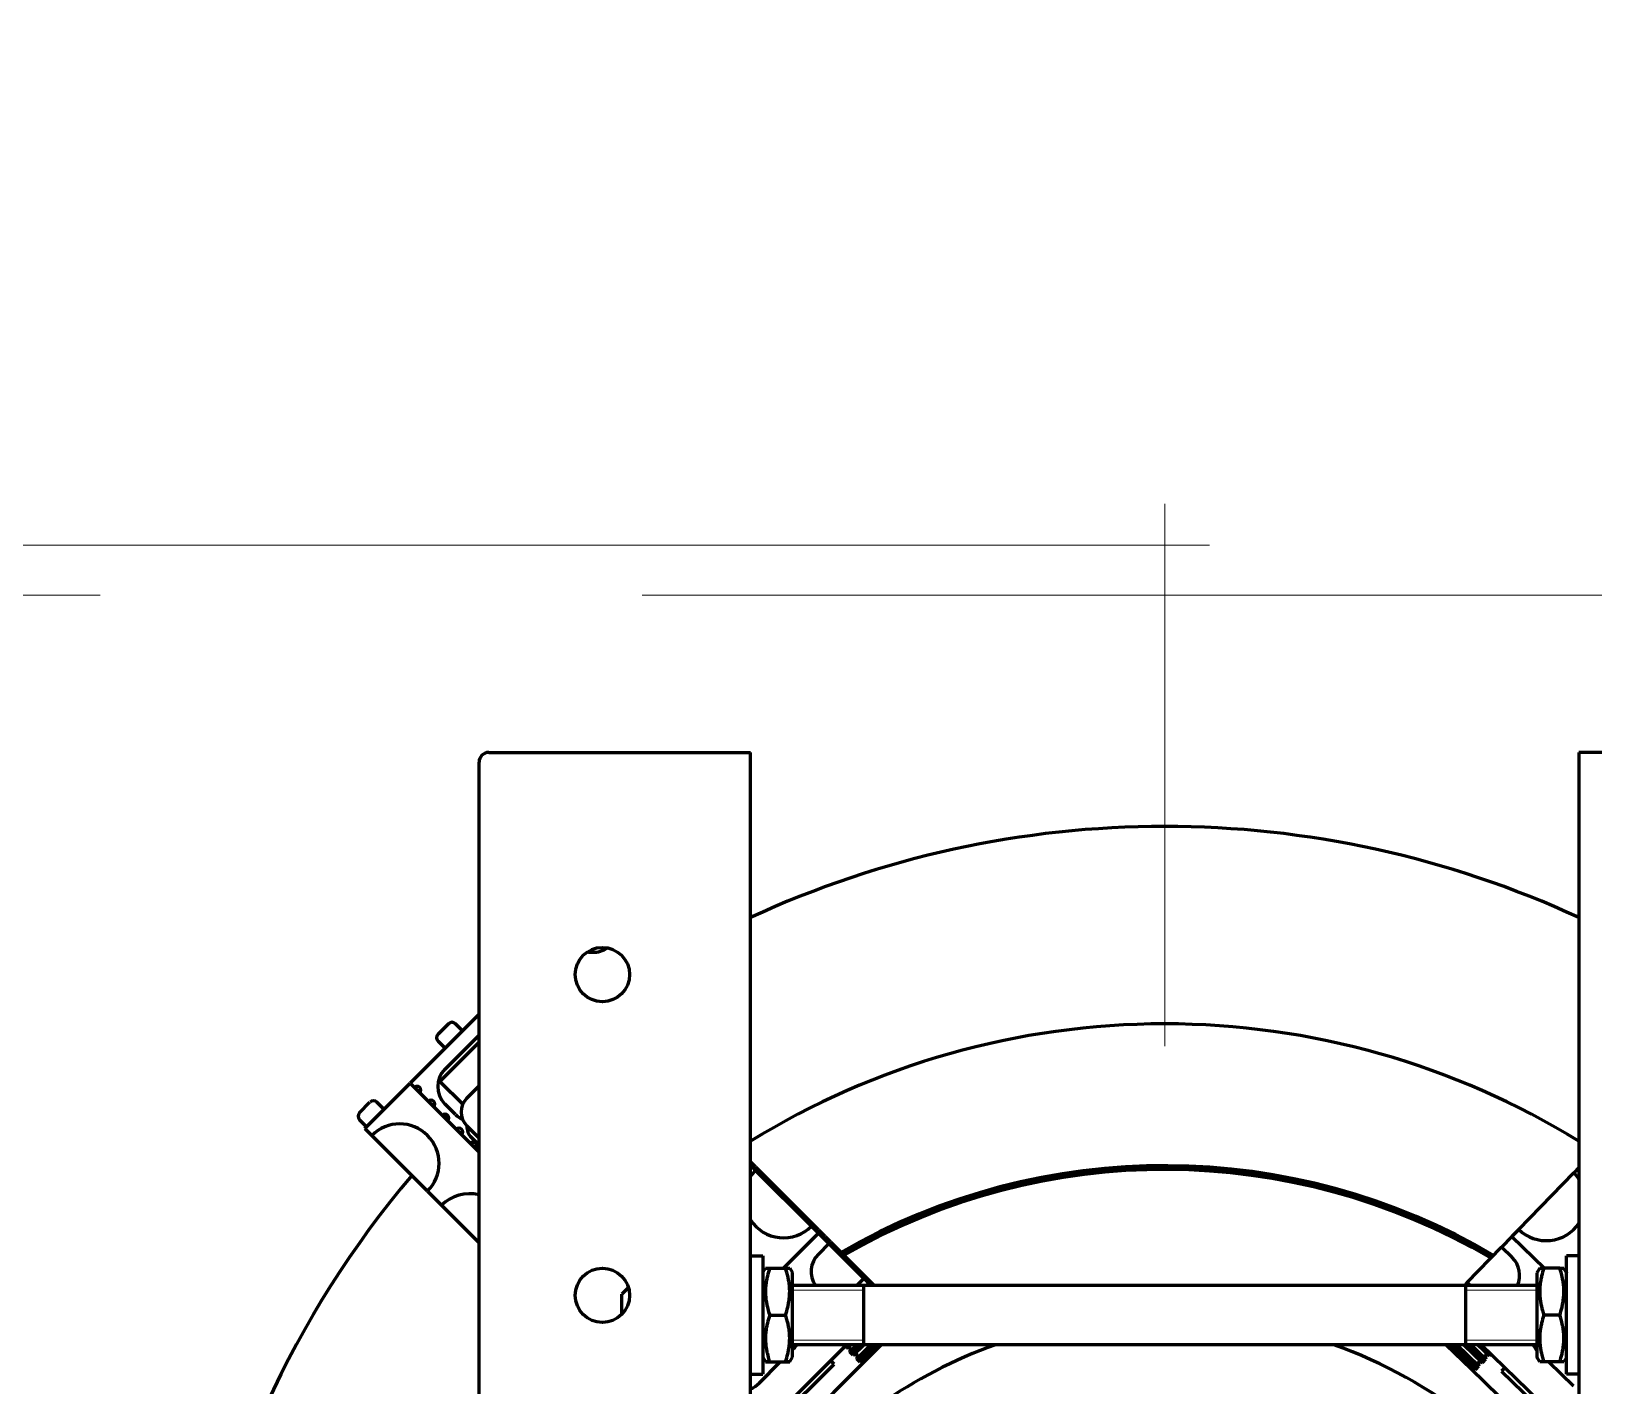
# Model space of a CAD drawing. Header units: millimetres. Extents: x 0 to 1680, y 0 to 594.
# Drawn here: x 114.02 to 119.78, y 515.06 to 520.05 of the extents above; entities that cross this region are included whole.
import ezdxf

# ---------------------------------------------------------------- set-up
doc = ezdxf.new("R2010")
doc.units = ezdxf.units.MM
for name, pattern in [('K5LT32792', [0]), ('K5LT32794', [0]), ('K5LT_AXLED', [13.35, 8.85, -1.5, 1.5, -1.5]), ('K5LT_DASHED', [6, 4, -2])]:
    doc.linetypes.add(name, pattern=pattern)
doc.layers.add('Системный слой', color=7, linetype='Continuous')

# ---------------------------------------------------------------- blocks, each defined once
blk = doc.blocks.new('U12')
at = {"layer": 'Системный слой', "color": 7, "linetype": 'K5LT_DASHED', "lineweight": 13}
blk.add_line((110.27, 517.9727), (124.9611, 517.9727), dxfattribs=at)
blk = doc.blocks.new('U119')
at = {"layer": 'Системный слой', "color": 30, "linetype": 'K5LT_AXLED', "lineweight": 13, "true_color": 0xff8000}
blk.add_line((109.5124, 518.1573), (124.2035, 518.1573), dxfattribs=at)
blk = doc.blocks.new('U153')
at = {"layer": 'Системный слой', "color": 5, "linetype": 'K5LT32792', "lineweight": 60, "true_color": 0x0000ff}
for p, q in [((115.6681, 490.6291), (115.6681, 517.3563)), ((115.7045, 517.3927), (116.5599, 517.3927)), ((116.5599, 517.3927), (116.6691, 517.3927)), ((116.6691, 490.5927), (116.6691, 517.3927)), ((119.7248, 517.3927), (119.7248, 490.5927)), ((119.834, 517.3927), (119.7248, 517.3927)), ((115.6681, 516.4276), (115.4138, 516.1733)), ((115.5553, 516.3921), (115.5167, 516.3535)), ((115.6068, 516.3664), (115.5811, 516.3921)), ((115.5811, 516.3921), (115.6068, 516.3664)), ((115.5167, 516.3278), (115.5425, 516.302)), ((115.6681, 516.3246), (115.5232, 516.1798)), ((115.5425, 516.2248), (115.6681, 516.3504)), ((115.2465, 516.006), (115.4138, 516.1733)), ((115.4138, 516.1733), (115.6681, 515.9191)), ((115.5232, 516.1798), (115.6078, 516.0951)), ((115.6234, 516.1182), (115.6681, 516.1629)), ((115.2272, 516.0639), (115.2658, 516.1025)), ((115.3173, 516.0768), (115.2915, 516.1025)), ((115.2915, 516.1025), (115.3173, 516.0768)), ((115.5811, 516.0575), (115.5425, 516.0961)), ((115.2272, 516.0382), (115.2529, 516.0125)), ((115.2465, 516.006), (115.2722, 515.9803)), ((115.4781, 515.7744), (115.2722, 515.9803)), ((115.6234, 516.0152), (115.6681, 515.9705)), ((115.6681, 515.9448), (115.6393, 515.9736)), ((116.6691, 515.8833), (116.675, 515.8773)), ((116.6691, 515.8714), (116.675, 515.8773)), ((116.6691, 515.8704), (116.6879, 515.8516)), ((116.6879, 515.8645), (116.675, 515.8773)), ((116.6879, 515.8645), (116.6814, 515.858)), ((116.6879, 515.8645), (116.6943, 515.858)), ((116.6943, 515.858), (116.6879, 515.8516)), ((116.6879, 515.8516), (116.8938, 515.6457)), ((116.6943, 515.858), (116.9002, 515.6521)), ((119.7248, 515.8624), (119.7055, 515.8425)), ((119.5027, 515.6335), (119.7055, 515.8425)), ((115.4781, 515.7744), (115.5296, 515.7229)), ((115.6681, 515.5845), (115.5296, 515.7229)), ((116.7905, 515.4909), (116.9195, 515.6199)), ((116.8938, 515.6457), (116.9002, 515.6521)), ((116.8938, 515.6457), (116.9195, 515.6199)), ((116.9002, 515.6521), (116.9066, 515.6457)), ((116.9002, 515.6392), (116.9066, 515.6457)), ((116.9195, 515.6328), (116.9066, 515.6457)), ((116.9195, 515.6328), (116.9131, 515.6264)), ((116.9195, 515.6328), (116.9259, 515.6264)), ((116.9195, 515.6199), (116.9259, 515.6264)), ((116.9195, 515.6199), (116.9581, 515.5813)), ((116.9259, 515.6264), (116.9324, 515.6199)), ((116.9259, 515.6135), (116.9324, 515.6199)), ((116.9452, 515.6071), (116.9324, 515.6199)), ((119.5027, 515.6335), (119.4774, 515.6073)), ((116.9581, 515.5813), (116.9195, 515.5427)), ((116.9452, 515.6071), (116.9388, 515.6006)), ((116.9452, 515.6071), (116.9517, 515.6006)), ((116.9452, 515.5942), (116.9517, 515.6006)), ((116.9517, 515.6006), (116.9581, 515.5942)), ((116.9517, 515.5878), (116.9581, 515.5942)), ((116.9645, 515.5878), (116.9581, 515.5942)), ((116.9645, 515.5878), (116.9581, 515.5813)), ((116.9581, 515.5813), (117.0868, 515.4526)), ((116.9645, 515.5878), (117.1252, 515.4271)), ((119.3126, 515.4375), (119.4393, 515.5681)), ((119.4774, 515.6073), (119.4393, 515.5681)), ((119.4785, 515.5301), (119.4393, 515.5681)), ((119.4774, 515.6073), (119.5975, 515.4908)), ((116.6691, 515.5363), (116.7146, 515.5363)), ((116.7146, 515.5363), (116.7146, 515.0995)), ((119.6793, 515.0995), (119.6793, 515.5363)), ((119.7248, 515.5363), (119.6793, 515.5363)), ((116.7146, 515.4735), (116.7245, 515.4908)), ((116.7207, 515.4841), (116.7146, 515.4903)), ((116.7245, 515.4908), (116.74, 515.4909)), ((116.74, 515.4909), (116.7983, 515.4909)), ((116.7983, 515.4909), (116.8138, 515.4908)), ((116.8138, 515.4908), (116.8238, 515.4735)), ((116.8238, 515.318), (116.8238, 515.4735)), ((117.0613, 515.4271), (117.0868, 515.4526)), ((117.0868, 515.4526), (117.1123, 515.4271)), ((119.5801, 515.4908), (119.5701, 515.4735)), ((119.5701, 515.4735), (119.5701, 515.3179)), ((119.5801, 515.4908), (119.5956, 515.4908)), ((119.6539, 515.4908), (119.5956, 515.4908)), ((119.6539, 515.4908), (119.6694, 515.4908)), ((119.6793, 515.4735), (119.6694, 515.4908)), ((119.6793, 515.4757), (119.6785, 515.4749)), ((116.219, 515.4193), (116.1949, 515.3953)), ((116.1949, 515.3211), (116.1949, 515.3953)), ((119.5701, 515.4271), (116.8238, 515.4271)), ((117.0867, 515.2087), (117.0867, 515.4271)), ((119.3126, 515.4375), (119.3025, 515.4271)), ((119.3071, 515.2087), (119.3071, 515.4271)), ((119.3126, 515.4375), (119.3233, 515.4271)), ((116.74, 515.3181), (116.7983, 515.3181)), ((116.8238, 515.1623), (116.8238, 515.318)), ((119.5701, 515.3179), (119.5701, 515.1623)), ((119.6539, 515.3179), (119.5956, 515.3179)), ((116.6691, 514.8547), (117.0231, 515.2087)), ((116.7146, 515.1623), (116.7245, 515.145)), ((116.8138, 515.145), (116.8238, 515.1623)), ((119.5701, 515.2087), (116.8238, 515.2087)), ((116.8238, 515.1896), (116.8294, 515.1953)), ((117.0225, 515.1953), (117.016, 515.2017)), ((117.0225, 515.1953), (117.0359, 515.2087)), ((117.04, 515.2), (117.0225, 515.1953)), ((117.0617, 515.2087), (117.0353, 515.1824)), ((117.0353, 515.1824), (117.04, 515.2)), ((117.0482, 515.1695), (117.0353, 515.1824)), ((117.0418, 515.1759), (117.0745, 515.2087)), ((117.0482, 515.1695), (117.0874, 515.2087)), ((117.0658, 515.1742), (117.0482, 515.1695)), ((117.1131, 515.2087), (117.0611, 515.1566)), ((117.0611, 515.1566), (117.0658, 515.1742)), ((117.0675, 515.1502), (117.126, 515.2087)), ((117.0739, 515.1438), (117.1389, 515.2087)), ((117.0915, 515.1485), (117.1517, 515.2087)), ((119.2348, 515.2087), (119.3256, 515.1207)), ((119.2479, 515.2087), (119.3432, 515.1162)), ((119.2609, 515.2087), (119.3496, 515.1227)), ((119.3559, 515.1293), (119.274, 515.2087)), ((119.3001, 515.2087), (119.3686, 515.1423)), ((119.3132, 515.2087), (119.3749, 515.1489)), ((119.3812, 515.1554), (119.3263, 515.2087)), ((119.3524, 515.2087), (119.3939, 515.1685)), ((119.3655, 515.2087), (119.7248, 514.8601)), ((119.3763, 515.1729), (119.3812, 515.1554)), ((119.3939, 515.1685), (119.3763, 515.1729)), ((119.3939, 515.1685), (119.4002, 515.175)), ((119.5801, 515.145), (119.5701, 515.1623)), ((119.6793, 515.1623), (119.6694, 515.145)), ((116.7007, 515.0666), (116.7791, 515.1449)), ((116.74, 515.1451), (116.7245, 515.145)), ((116.7245, 515.145), (116.74, 515.1449)), ((116.74, 515.1451), (116.7983, 515.1451)), ((116.74, 515.1449), (116.7983, 515.1449)), ((116.7604, 514.8173), (117.0915, 515.1485)), ((116.7715, 514.9314), (116.9774, 515.1373)), ((116.8138, 515.145), (116.7983, 515.1451)), ((116.7983, 515.1449), (116.8138, 515.145)), ((116.9774, 515.1373), (116.9645, 515.1502)), ((117.0739, 515.1438), (117.0611, 515.1566)), ((117.0915, 515.1485), (117.0739, 515.1438)), ((119.3256, 515.1207), (119.6617, 514.7946)), ((119.3432, 515.1162), (119.3256, 515.1207)), ((119.3432, 515.1162), (119.3559, 515.1293)), ((119.3509, 515.1468), (119.3559, 515.1293)), ((119.3686, 515.1423), (119.3509, 515.1468)), ((119.3686, 515.1423), (119.3812, 515.1554)), ((119.4525, 515.1243), (119.4398, 515.1112)), ((119.4398, 515.1112), (119.6488, 514.9085)), ((119.5956, 515.145), (119.5801, 515.145)), ((119.6539, 515.145), (119.5956, 515.145)), ((119.6141, 515.145), (119.7045, 515.0573)), ((119.6694, 515.145), (119.6539, 515.145)), ((116.6691, 515.0995), (116.7146, 515.0995)), ((119.7248, 515.0995), (119.6793, 515.0995))]:
    blk.add_line(p, q, dxfattribs=at)
at = {"layer": 'Системный слой', "color": 7, "linetype": 'K5LT32794', "lineweight": 18}
for p, q in [((116.2213, 515.4099), (116.2096, 515.4099)), ((117.0867, 515.4099), (116.8238, 515.4099)), ((119.5701, 515.4099), (119.3071, 515.4099)), ((117.0867, 515.226), (116.8238, 515.226)), ((119.5701, 515.226), (119.3071, 515.226))]:
    blk.add_line(p, q, dxfattribs=at)
at = {"layer": 'Системный слой', "color": 5, "linetype": 'K5LT32792', "lineweight": 60, "true_color": 0x0000ff}
for centre in [(116.1231, 516.5737), (116.1231, 515.3907)]:
    blk.add_circle(centre, 0.1001, dxfattribs=at)
for centre, radius, start, end in [((115.7045, 517.3563), 0.0364, 90, 180), ((118.1969, 513.4797), 3.64, 65.1812, 114.8188), ((116.0867, 516.7557), 0.1001, 259.29626, 270), ((116.0867, 516.7557), 0.1001, 270, 303.3236), ((115.5682, 516.3792), 0.0182, 45, 135), ((118.1969, 513.4797), 2.912, 90, 121.64721), ((118.1969, 513.4797), 2.912, 58.35279, 90), ((115.5296, 516.3406), 0.0182, 135, 225), ((115.6068, 516.1605), 0.091, 135, 225), ((115.4395, 516.1476), 0.0137, 315, 135), ((115.2787, 516.0897), 0.0182, 45, 135), ((115.491, 516.0961), 0.0137, 315, 135), ((115.6748, 516.0667), 0.0728, 135, 225), ((115.2401, 516.0511), 0.0182, 135, 225), ((115.3752, 515.8773), 0.1456, 315, 135), ((115.5425, 516.0446), 0.0137, 315, 135), ((115.6454, 516.1218), 0.091, 225, 245.32979), ((115.594, 515.9932), 0.0137, 315, 135), ((115.6779, 516.0122), 0.0546, 176.81031, 225), ((115.6454, 515.9417), 0.0137, 315, 135), ((116.7908, 515.7486), 0.1456, 135, 146.74154), ((118.1969, 513.4797), 2.3891, 59.48537, 119.97962), ((118.1969, 513.4797), 2.3891, 59.48537, 119.97962), ((118.1969, 513.4797), 2.3887, 59.48763, 119.97711), ((118.1969, 513.4797), 2.3842, 59.51413, 119.94777), ((118.1969, 513.4797), 2.3842, 59.51413, 119.94777), ((118.1969, 513.4797), 2.3842, 59.51413, 119.94777), ((118.1969, 513.4797), 2.3842, 59.51413, 119.94777), ((118.1969, 513.4797), 2.3842, 59.51413, 119.94777), ((118.1969, 513.4797), 2.3842, 59.51413, 119.94777), ((118.1969, 513.4797), 2.3751, 59.56743, 119.88872), ((118.1969, 513.4797), 2.3842, 59.51413, 119.27532), ((118.1969, 513.4797), 3.64, 139.72635, 171.37307), ((119.6041, 515.738), 0.1456, 33.9698, 45.86848), ((115.6326, 515.6199), 0.1456, 75.89226, 135), ((116.7908, 515.7486), 0.1456, 213.25846, 315), ((119.6041, 515.738), 0.1456, 225.86848, 326.0302), ((116.9838, 515.4784), 0.091, 135, 214.2837), ((119.4152, 515.4648), 0.091, 335.5267, 45.86848), ((116.7265, 515.4784), 0.0136, 135, 150.7087), ((118.1969, 513.4797), 1.8382, 109.84844, 140), ((116.7651, 515.2596), 0.091, 315, 326.00449), ((118.1969, 513.4797), 1.8382, 33.77902, 70.15156), ((119.6372, 515.2494), 0.091, 206.54002, 222.49518), ((116.6364, 515.1309), 0.091, 291.04665, 315)]:
    blk.add_arc(centre, radius, start, end, dxfattribs=at)
for points, knots in [([(117.0067, 515.5456), (117.0808, 515.5883), (117.1573, 515.627), (117.3267, 515.7017), (117.4205, 515.7361), (117.6115, 515.7931), (117.7088, 515.8155), (117.9055, 515.8481), (118.0049, 515.8583), (118.204, 515.866), (118.3039, 515.8636), (118.5025, 515.8464), (118.6012, 515.8315), (118.7961, 515.7895), (118.8923, 515.7625), (119.0804, 515.6965), (119.1723, 515.6575), (119.3107, 515.5885), (119.3591, 515.5622), (119.4065, 515.5343)], [0, 0, 0, 0, 0.102042, 0.102042, 0.220947, 0.220947, 0.339853, 0.339853, 0.458758, 0.458758, 0.577664, 0.577664, 0.696569, 0.696569, 0.815474, 0.815474, 0.93438, 0.93438, 1, 1, 1, 1]), ([(117.0067, 515.5456), (117.081, 515.5883), (117.1575, 515.6271), (117.3271, 515.7018), (117.4208, 515.7363), (117.6119, 515.7932), (117.7092, 515.8156), (117.9059, 515.8482), (118.0052, 515.8583), (118.2044, 515.866), (118.3043, 515.8636), (118.5029, 515.8463), (118.6016, 515.8314), (118.7965, 515.7895), (118.8926, 515.7623), (119.0807, 515.6963), (119.1727, 515.6574), (119.311, 515.5884), (119.3592, 515.5622), (119.4065, 515.5343)], [0, 0, 0, 0, 0.102195, 0.102195, 0.2211, 0.2211, 0.340005, 0.340005, 0.45891, 0.45891, 0.577815, 0.577815, 0.696721, 0.696721, 0.815626, 0.815626, 0.934531, 0.934531, 1, 1, 1, 1]), ([(117.0067, 515.5456), (117.0724, 515.5834), (117.1398, 515.6181), (117.2994, 515.6908), (117.3927, 515.7264), (117.5831, 515.7857), (117.6801, 515.8094), (117.8763, 515.8444), (117.9755, 515.8557), (118.1746, 515.8659), (118.2745, 515.8647), (118.4733, 515.8499), (118.5722, 515.8363), (118.7676, 515.7968), (118.8641, 515.7709), (119.053, 515.7072), (119.1454, 515.6694), (119.2935, 515.5978), (119.3507, 515.5672), (119.4065, 515.5343)], [0, 0, 0, 0, 0.090357, 0.090357, 0.209262, 0.209262, 0.328167, 0.328167, 0.447072, 0.447072, 0.565977, 0.565977, 0.684882, 0.684882, 0.803787, 0.803787, 0.922692, 0.922692, 1, 1, 1, 1]), ([(117.0067, 515.5456), (117.0725, 515.5835), (117.14, 515.6182), (117.2998, 515.6909), (117.3931, 515.7265), (117.5834, 515.7858), (117.6805, 515.8094), (117.8767, 515.8444), (117.976, 515.8557), (118.175, 515.8659), (118.2749, 515.8647), (118.4737, 515.8499), (118.5726, 515.8362), (118.768, 515.7967), (118.8645, 515.7707), (119.0533, 515.707), (119.1458, 515.6692), (119.2937, 515.5977), (119.3508, 515.5671), (119.4065, 515.5343)], [0, 0, 0, 0, 0.090516, 0.090516, 0.209421, 0.209421, 0.328327, 0.328327, 0.447232, 0.447232, 0.566138, 0.566138, 0.685043, 0.685043, 0.803949, 0.803949, 0.922855, 0.922855, 1, 1, 1, 1]), ([(117.0067, 515.5456), (117.0893, 515.5932), (117.1748, 515.6358), (117.3542, 515.7122), (117.4483, 515.7455), (117.64, 515.8001), (117.7376, 515.8214), (117.9347, 515.8515), (118.0341, 515.8604), (118.2334, 515.8657), (118.3332, 515.8621), (118.5316, 515.8424), (118.6302, 515.8263), (118.8245, 515.782), (118.9203, 515.7537), (119.1076, 515.6854), (119.1991, 515.6454), (119.3279, 515.5791), (119.3675, 515.5573), (119.4065, 515.5343)], [0, 0, 0, 0, 0.113707, 0.113707, 0.232613, 0.232613, 0.351519, 0.351519, 0.470425, 0.470425, 0.589331, 0.589331, 0.708237, 0.708237, 0.827142, 0.827142, 0.946048, 0.946048, 1, 1, 1, 1]), ([(117.0067, 515.5456), (117.0895, 515.5932), (117.175, 515.6359), (117.3546, 515.7124), (117.4487, 515.7457), (117.6405, 515.8002), (117.7381, 515.8215), (117.9351, 515.8516), (118.0346, 515.8605), (118.2339, 515.8657), (118.3337, 515.8621), (118.532, 515.8424), (118.6306, 515.8263), (118.8249, 515.7819), (118.9207, 515.7536), (119.108, 515.6852), (119.1995, 515.6452), (119.3282, 515.5789), (119.3677, 515.5572), (119.4065, 515.5343)], [0, 0, 0, 0, 0.113893, 0.113893, 0.232798, 0.232798, 0.351703, 0.351703, 0.470608, 0.470608, 0.589513, 0.589513, 0.708417, 0.708417, 0.827322, 0.827322, 0.946227, 0.946227, 1, 1, 1, 1]), ([(116.74, 515.4909), (116.7367, 515.4812), (116.7324, 515.4665), (116.7285, 515.4479), (116.7266, 515.4358), (116.7254, 515.4255), (116.7247, 515.4156), (116.7245, 515.4058), (116.7246, 515.3957), (116.7253, 515.3856), (116.7263, 515.3756), (116.728, 515.3641), (116.7318, 515.3447), (116.7364, 515.3289), (116.74, 515.3181)], [0, 0, 0, 0, 0.173201, 0.25874, 0.32264, 0.38205, 0.436164, 0.49224, 0.549684, 0.607523, 0.664985, 0.721983, 0.806425, 1, 1, 1, 1]), ([(116.7983, 515.3181), (116.8016, 515.3278), (116.8059, 515.3425), (116.8098, 515.3611), (116.8117, 515.3732), (116.8129, 515.3835), (116.8136, 515.3934), (116.8138, 515.4032), (116.8137, 515.4132), (116.8131, 515.4233), (116.812, 515.4333), (116.8103, 515.4449), (116.8065, 515.4642), (116.8019, 515.48), (116.7983, 515.4909)], [0, 0, 0, 0, 0.173201, 0.25874, 0.32264, 0.38205, 0.436164, 0.49224, 0.549684, 0.607523, 0.664985, 0.721983, 0.806425, 1, 1, 1, 1]), ([(119.5956, 515.4908), (119.5923, 515.4811), (119.588, 515.4664), (119.5841, 515.4478), (119.5822, 515.4357), (119.581, 515.4254), (119.5803, 515.4155), (119.58, 515.4056), (119.5802, 515.3956), (119.5808, 515.3855), (119.5819, 515.3755), (119.5836, 515.3639), (119.5874, 515.3446), (119.5919, 515.3288), (119.5956, 515.3179)], [0, 0, 0, 0, 0.173201, 0.25874, 0.32264, 0.38205, 0.436164, 0.49224, 0.549684, 0.607523, 0.664985, 0.721983, 0.806425, 1, 1, 1, 1]), ([(119.6539, 515.3179), (119.6572, 515.3276), (119.6614, 515.3423), (119.6653, 515.3609), (119.6673, 515.373), (119.6684, 515.3834), (119.6691, 515.3933), (119.6694, 515.4031), (119.6693, 515.4131), (119.6686, 515.4232), (119.6676, 515.4332), (119.6659, 515.4448), (119.6621, 515.4641), (119.6575, 515.48), (119.6539, 515.4908)], [0, 0, 0, 0, 0.173201, 0.25874, 0.32264, 0.38205, 0.436164, 0.49224, 0.549684, 0.607523, 0.664985, 0.721983, 0.806425, 1, 1, 1, 1]), ([(116.74, 515.3181), (116.7367, 515.3083), (116.7324, 515.2936), (116.7285, 515.275), (116.7266, 515.2629), (116.7254, 515.2526), (116.7247, 515.2427), (116.7245, 515.2329), (116.7246, 515.2228), (116.7253, 515.2127), (116.7263, 515.2027), (116.728, 515.1911), (116.7318, 515.1718), (116.7364, 515.156), (116.74, 515.1451)], [0, 0, 0, 0, 0.173201, 0.25874, 0.32264, 0.38205, 0.436164, 0.49224, 0.549684, 0.607523, 0.664985, 0.721983, 0.806425, 1, 1, 1, 1]), ([(116.7983, 515.1451), (116.8016, 515.1548), (116.8059, 515.1695), (116.8098, 515.1881), (116.8117, 515.2002), (116.8129, 515.2106), (116.8136, 515.2205), (116.8138, 515.2303), (116.8137, 515.2403), (116.8131, 515.2504), (116.812, 515.2605), (116.8103, 515.272), (116.8065, 515.2914), (116.8019, 515.3072), (116.7983, 515.3181)], [0, 0, 0, 0, 0.173201, 0.25874, 0.32264, 0.38205, 0.436164, 0.49224, 0.549684, 0.607523, 0.664985, 0.721983, 0.806425, 1, 1, 1, 1]), ([(119.5956, 515.3179), (119.5923, 515.3082), (119.588, 515.2935), (119.5841, 515.2749), (119.5822, 515.2628), (119.581, 515.2525), (119.5803, 515.2426), (119.58, 515.2327), (119.5802, 515.2227), (119.5808, 515.2126), (119.5819, 515.2026), (119.5836, 515.191), (119.5874, 515.1717), (119.5919, 515.1559), (119.5956, 515.145)], [0, 0, 0, 0, 0.173201, 0.25874, 0.32264, 0.38205, 0.436164, 0.49224, 0.549684, 0.607523, 0.664985, 0.721983, 0.806425, 1, 1, 1, 1]), ([(119.6539, 515.145), (119.6572, 515.1547), (119.6614, 515.1694), (119.6653, 515.188), (119.6673, 515.2001), (119.6684, 515.2105), (119.6691, 515.2204), (119.6694, 515.2302), (119.6693, 515.2402), (119.6686, 515.2503), (119.6676, 515.2603), (119.6659, 515.2719), (119.6621, 515.2912), (119.6575, 515.3071), (119.6539, 515.3179)], [0, 0, 0, 0, 0.173201, 0.25874, 0.32264, 0.38205, 0.436164, 0.49224, 0.549684, 0.607523, 0.664985, 0.721983, 0.806425, 1, 1, 1, 1])]:
    blk.add_open_spline(points, degree=3, knots=knots, dxfattribs=at)
blk = doc.blocks.new('U152')
at = {"layer": 'Системный слой', "color": 30, "linetype": 'K5LT_AXLED', "lineweight": 13, "true_color": 0xff8000}
blk.add_line((118.1969, 489.6099), (118.1969, 518.3099), dxfattribs=at)
at = {"layer": 'Системный слой'}
blk.add_blockref('U153', (0, 0), dxfattribs=at)

msp = doc.modelspace()

# ---------------------------------------------------------------- block references
at = {"layer": 'Системный слой'}
for name in ['U152', 'U119', 'U12']:
    msp.add_blockref(name, (0, 0), dxfattribs=at)

doc.saveas('drawing.dxf')
